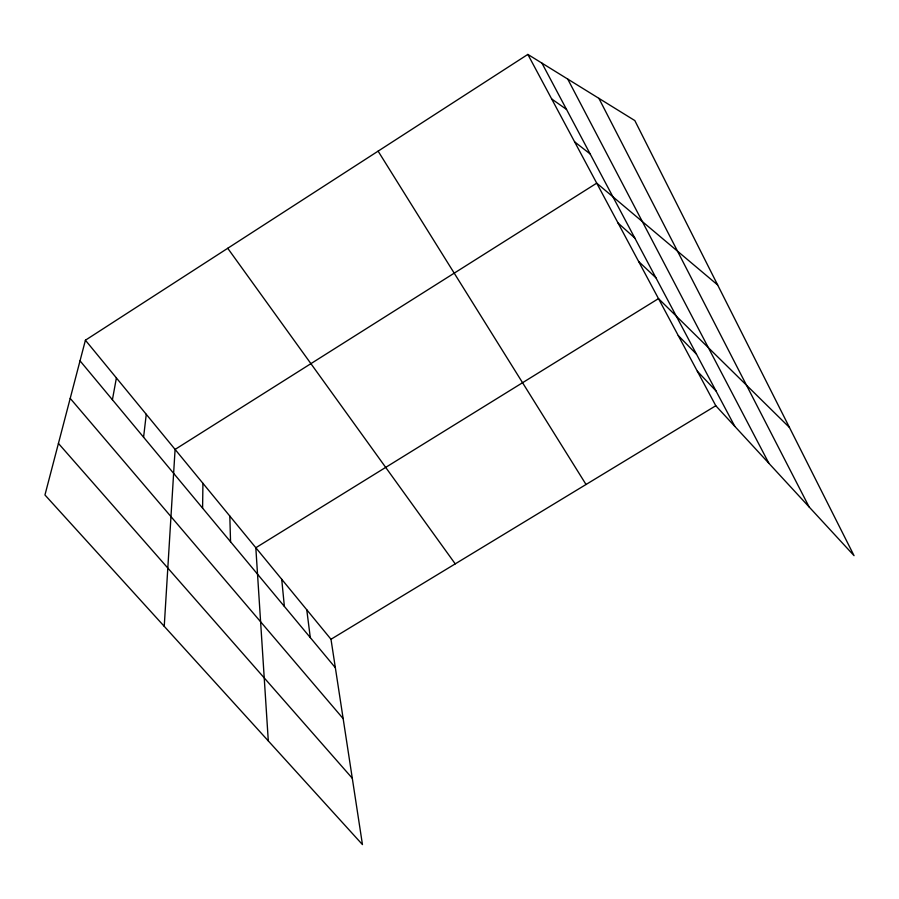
<?xml version="1.0" encoding="UTF-8"?>
<svg xmlns="http://www.w3.org/2000/svg" width="899" height="899" viewBox="0 0 899 899"><rect width="100%" height="100%" fill="white"/><g stroke="black" fill="none" stroke-linecap="round" stroke-linejoin="round"><path stroke-width="1.35" d="M202.59 508.149L202.927 483.325M164.236 626.322L175.091 449.421L596.722 183.16L717.672 284.983M143.582 437.217L146.267 414.315M112.409 399.752L116.398 377.94M85.416 340.215L44.95 494.978L362.454 844.588L330.989 639.268L85.416 340.215L527.848 54.412L634.818 120.567L854.05 555.661L715.795 405.741L527.848 54.412M330.989 639.268L715.795 405.741M551.671 98.946L566.527 109.431M574.607 141.828L590.16 153.954M618.04 223.019L634.806 238.033M638.616 261.474L655.91 277.78M789.457 427.463L658.495 298.614L255.822 547.738L268.295 740.9M678.262 335.563L696.489 354.184M697.354 371.253L715.986 390.908M58.435 443.421L352.284 778.242M70.212 398.381L343.148 718.616M80.033 360.836L335.338 667.699M227.739 248.281L455.231 563.864M378.108 151.144L586.036 484.482M541.94 63.132L734.798 426.351M567.73 79.078L768.937 463.367M598.891 98.351L809.111 506.935M306.761 609.769L310.301 637.593M281.724 579.271L284.376 606.443M229.818 516.071L230.549 541.737"/></g></svg>
